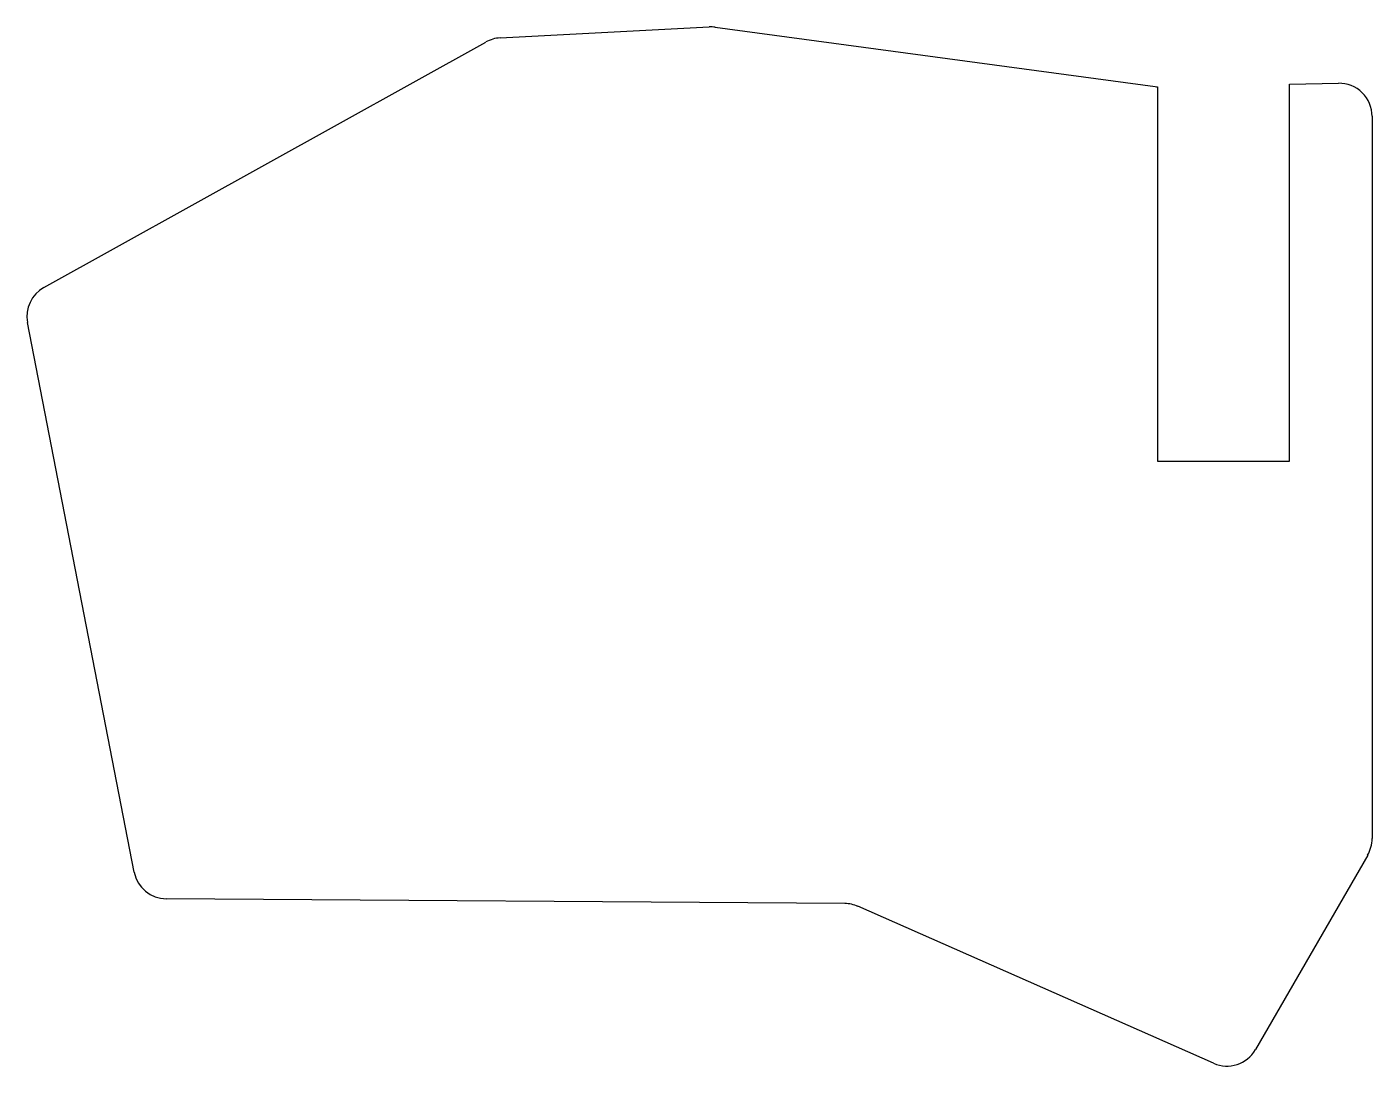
# Model space of a CAD drawing. Header units: millimetres. Extents: x -20 to 102, y -28 to 66.
import ezdxf

# ---------------------------------------------------------------- set-up
doc = ezdxf.new("R2010")
doc.units = ezdxf.units.MM

msp = doc.modelspace()

# ---------------------------------------------------------------- linework, layer by layer
for p, q in [((22.63, 65.02), (41.63, 66.02)), ((42.19, 66), (82.18, 60.6)), ((-18.86, 42.35), (21.33, 64.65)), ((82.41, 60.58), (82.41, 26.57)), ((94.41, 60.81), (98.85, 60.9)), ((94.41, 26.57), (94.41, 60.81)), ((101.91, 57.9), (101.91, -7.73)), ((-10.64, -10.77), (-20.35, 39.16)), ((82.41, 26.57), (94.41, 26.57)), ((101.51, -9.23), (91.3, -26.9)), ((53.97, -13.63), (-7.72, -13.2)), ((87.49, -28.14), (55.16, -13.88))]:
    msp.add_line(p, q)
for centre, start, end in [((22.79, 62.03), 93, 119.0198), ((41.79, 63.02), 82.3123, 93), ((82.58, 63.57), 262.3123, 266.734), ((98.91, 57.9), 0, 91.1751), ((-17.4, 39.73), 119.0198, 191), ((98.91, -7.73), 329.9829, 0), ((-7.7, -10.2), 191, 269.6046), ((53.95, -16.63), 66.1976, 89.6046), ((88.7, -25.4), 246.1976, 329.9829)]:
    msp.add_arc(centre, 3, start, end)

doc.saveas('drawing.dxf')
